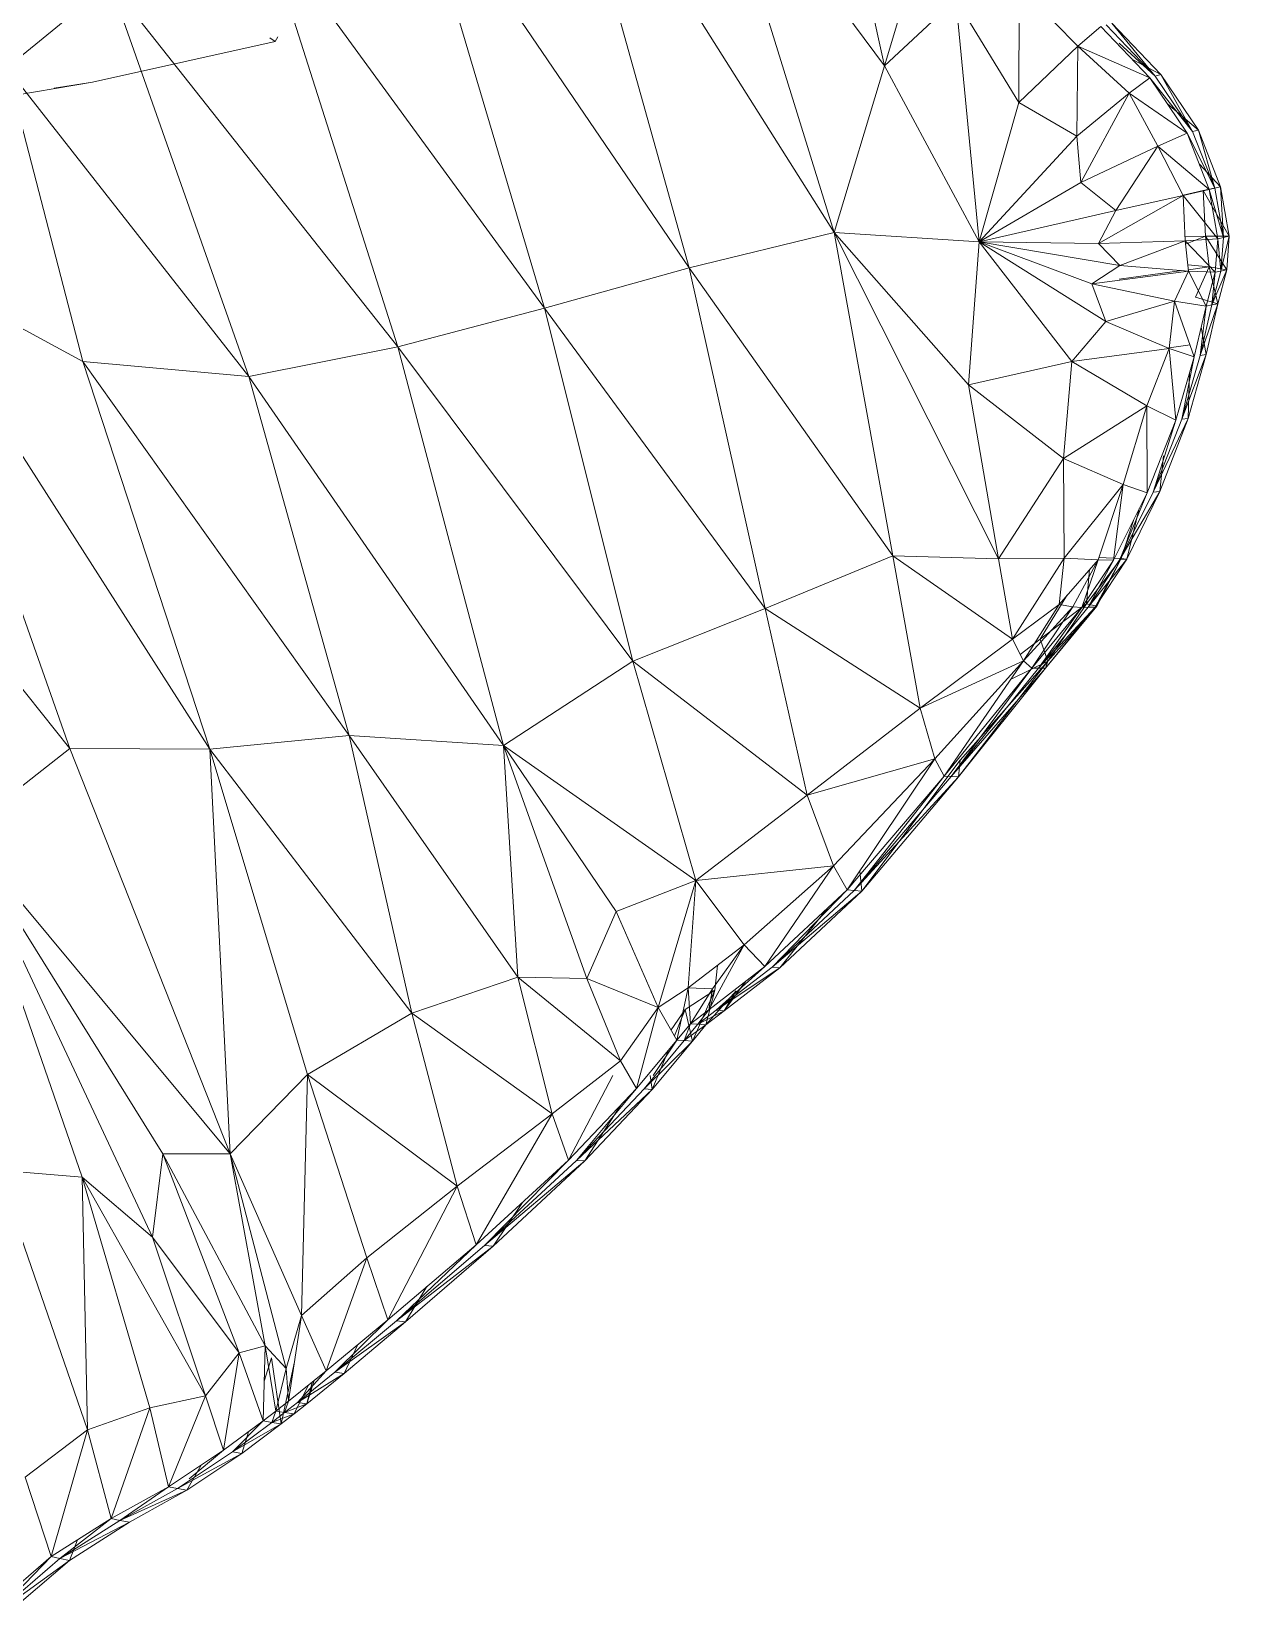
# Model space of a CAD drawing. Header units: millimetres. Extents: x -8546 to 211781, y -3000 to 31870.
# Drawn here: x -3985.9 to -3915.3, y 2489.7 to 2583 of the extents above; entities that cross this region are included whole.
import ezdxf

# ---------------------------------------------------------------- set-up
doc = ezdxf.new("R2010")
doc.units = ezdxf.units.MM
doc.layers.add('G-IMPT', color=8, linetype='Continuous', lineweight=9)
doc.layers.add('I-FURN', color=30, linetype='Continuous', lineweight=9)

# ---------------------------------------------------------------- blocks, each defined once
blk = doc.blocks.new('Artificial banana plant 1500mm - Family 4__C1-728657-Begane grond')
at = {"layer": 'G-IMPT'}
for p, q in [((473.134, -57.846), (477.117, -75.93)), ((473.134, -57.846), (477.117, -75.93)), ((457.782, -59.786), (465.618, -87.825)), ((457.782, -59.786), (465.618, -87.825)), ((457.782, -59.786), (474.152, -85.745)), ((457.782, -59.786), (474.152, -85.745)), ((466.817, -62.092), (477.117, -75.93)), ((466.817, -62.092), (477.117, -75.93)), ((466.817, -62.092), (474.152, -85.745)), ((466.817, -62.092), (474.152, -85.745)), ((449.242, -63.772), (457.088, -90.185)), ((449.242, -63.772), (457.088, -90.185)), ((449.242, -63.772), (465.618, -87.825)), ((449.242, -63.772), (465.618, -87.825)), ((480.208, -65.488), (477.117, -75.93)), ((480.208, -65.488), (477.117, -75.93)), ((440.5, -67.455), (457.088, -90.185)), ((440.5, -67.455), (457.088, -90.185)), ((440.5, -67.455), (448.463, -92.468)), ((440.5, -67.455), (448.463, -92.468)), ((425.432, -76.051), (431.527, -71.06)), ((425.432, -76.051), (431.527, -71.06)), ((439.684, -94.217), (431.527, -71.06)), ((439.684, -94.217), (431.527, -71.06)), ((431.527, -71.06), (448.463, -92.468)), ((431.527, -71.06), (448.463, -92.468)), ((485.037, -71.253), (485.032, -78.075)), ((485.037, -71.253), (485.032, -78.075)), ((485.037, -71.253), (488.495, -74.763)), ((485.037, -71.253), (488.495, -74.763)), ((481.316, -72.006), (477.117, -75.93)), ((481.316, -72.006), (477.117, -75.93)), ((481.316, -72.006), (485.032, -78.075)), ((481.316, -72.006), (485.032, -78.075)), ((481.316, -72.006), (482.684, -86.295)), ((481.316, -72.006), (482.684, -86.295)), ((489.849, -73.6), (488.495, -74.763)), ((489.849, -73.6), (488.495, -74.763)), ((489.849, -73.6), (492.741, -76.629)), ((489.849, -73.6), (492.741, -76.629)), ((490.159, -73.508), (493.054, -76.54)), ((493.054, -76.54), (490.159, -73.508)), ((493.39, -76.444), (490.493, -73.412)), ((493.39, -76.444), (490.493, -73.412)), ((493.054, -76.54), (490.493, -73.412)), ((493.054, -76.54), (490.493, -73.412)), ((441.226, -74.5), (430.481, -76.893)), ((441.226, -74.5), (430.481, -76.893)), ((441.226, -74.5), (440.927, -74.28)), ((441.387, -74.216), (441.226, -74.5)), ((490.924, -74.586), (493.054, -76.54)), ((490.924, -74.586), (493.054, -76.54)), ((488.495, -74.763), (485.032, -78.075)), ((488.495, -74.763), (485.032, -78.075)), ((488.495, -74.763), (488.446, -80.058)), ((488.495, -74.763), (488.446, -80.058)), ((492.741, -76.629), (488.495, -74.763)), ((492.741, -76.629), (488.495, -74.763)), ((488.495, -74.763), (491.517, -77.53)), ((488.495, -74.763), (491.517, -77.53)), ((429.916, -93.336), (425.432, -76.051)), ((429.916, -93.336), (425.432, -76.051)), ((425.432, -76.051), (439.684, -94.217)), ((425.432, -76.051), (439.684, -94.217)), ((477.117, -75.93), (474.152, -85.745)), ((477.117, -75.93), (474.152, -85.745)), ((477.117, -75.93), (482.684, -86.295)), ((477.117, -75.93), (482.684, -86.295)), ((493.39, -76.444), (491.715, -75.553)), ((493.39, -76.444), (491.715, -75.553)), ((493.39, -76.444), (493.054, -76.54)), ((493.39, -76.444), (493.054, -76.54)), ((495.596, -79.704), (493.39, -76.444)), ((495.596, -79.704), (493.39, -76.444)), ((495.257, -79.797), (493.39, -76.444)), ((495.257, -79.797), (493.39, -76.444)), ((430.481, -76.893), (420.756, -78.539)), ((430.481, -76.893), (420.756, -78.539)), ((428.215, -77.236), (430.481, -76.893)), ((428.215, -77.236), (430.481, -76.893)), ((428.378, -77.248), (430.481, -76.893)), ((428.378, -77.248), (430.481, -76.893)), ((492.741, -76.629), (491.517, -77.53)), ((492.741, -76.629), (491.517, -77.53)), ((492.741, -76.629), (495.257, -79.797)), ((492.741, -76.629), (495.257, -79.797)), ((492.741, -76.629), (494.94, -79.883)), ((492.741, -76.629), (494.94, -79.883)), ((493.054, -76.54), (495.257, -79.797)), ((495.257, -79.797), (493.054, -76.54)), ((485.032, -78.075), (482.684, -86.295)), ((485.032, -78.075), (482.684, -86.295)), ((485.032, -78.075), (488.446, -80.058)), ((485.032, -78.075), (488.446, -80.058)), ((491.517, -77.53), (488.446, -80.058)), ((491.517, -77.53), (488.446, -80.058)), ((491.517, -77.53), (488.67, -82.793)), ((491.517, -77.53), (488.67, -82.793)), ((494.94, -79.883), (491.517, -77.53)), ((494.94, -79.883), (491.517, -77.53)), ((491.517, -77.53), (493.217, -80.654)), ((491.517, -77.53), (493.217, -80.654)), ((495.596, -79.704), (493.78, -78.166)), ((495.596, -79.704), (493.78, -78.166)), ((488.446, -80.058), (482.684, -86.295)), ((488.446, -80.058), (482.684, -86.295)), ((488.446, -80.058), (488.67, -82.793)), ((488.446, -80.058), (488.67, -82.793)), ((494.94, -79.883), (493.217, -80.654)), ((494.94, -79.883), (493.217, -80.654)), ((494.94, -79.883), (496.557, -83.133)), ((494.94, -79.883), (496.557, -83.133)), ((494.94, -79.883), (496.236, -83.215)), ((494.94, -79.883), (496.236, -83.215)), ((495.596, -79.704), (495.257, -79.797)), ((495.596, -79.704), (495.257, -79.797)), ((495.257, -79.797), (496.557, -83.133)), ((496.557, -83.133), (495.257, -79.797)), ((496.901, -83.044), (495.596, -79.704)), ((496.901, -83.044), (495.596, -79.704)), ((496.557, -83.133), (495.596, -79.704)), ((496.557, -83.133), (495.596, -79.704)), ((493.217, -80.654), (488.67, -82.793)), ((493.217, -80.654), (488.67, -82.793)), ((493.217, -80.654), (490.735, -84.443)), ((493.217, -80.654), (490.735, -84.443)), ((496.236, -83.215), (493.217, -80.654)), ((496.236, -83.215), (493.217, -80.654)), ((493.217, -80.654), (494.703, -83.563)), ((493.217, -80.654), (494.703, -83.563)), ((496.901, -83.044), (495.653, -81.715)), ((496.901, -83.044), (495.653, -81.715)), ((488.67, -82.793), (482.684, -86.295)), ((488.67, -82.793), (482.684, -86.295)), ((488.67, -82.793), (490.735, -84.443)), ((488.67, -82.793), (490.735, -84.443)), ((494.703, -83.563), (489.706, -86.378)), ((494.703, -83.563), (489.706, -86.378)), ((494.703, -83.563), (490.735, -84.443)), ((494.703, -83.563), (490.735, -84.443)), ((496.236, -83.215), (494.703, -83.563)), ((496.236, -83.215), (494.703, -83.563)), ((495.874, -83.274), (494.703, -83.546)), ((495.874, -83.274), (494.703, -83.546)), ((496.743, -86.117), (494.703, -83.563)), ((496.743, -86.117), (494.703, -83.563)), ((494.703, -83.563), (494.819, -86.221)), ((494.703, -83.563), (494.819, -86.221)), ((496.901, -83.044), (495.874, -83.274)), ((496.901, -83.044), (495.874, -83.274)), ((497.418, -85.956), (495.874, -83.274)), ((497.418, -85.956), (495.874, -83.274)), ((496.008, -85.953), (495.874, -83.274)), ((496.008, -85.953), (495.874, -83.274)), ((496.557, -83.133), (496.236, -83.215)), ((496.557, -83.133), (496.236, -83.215)), ((496.236, -83.215), (497.069, -86.039)), ((496.236, -83.215), (497.069, -86.039)), ((496.236, -83.215), (496.743, -86.117)), ((496.236, -83.215), (496.743, -86.117)), ((496.901, -83.044), (496.557, -83.133)), ((496.901, -83.044), (496.557, -83.133)), ((496.557, -83.133), (497.069, -86.039)), ((497.069, -86.039), (496.557, -83.133)), ((497.418, -85.956), (496.901, -83.044)), ((497.418, -85.956), (496.901, -83.044)), ((497.069, -86.039), (496.901, -83.044)), ((497.069, -86.039), (496.901, -83.044)), ((490.735, -84.443), (482.684, -86.295)), ((490.735, -84.443), (482.684, -86.295)), ((490.735, -84.443), (489.706, -86.378)), ((490.735, -84.443), (489.706, -86.378)), ((465.618, -87.825), (474.152, -85.745)), ((465.618, -87.825), (474.152, -85.745)), ((482.684, -86.295), (474.152, -85.745)), ((482.684, -86.295), (474.152, -85.745)), ((482.065, -94.713), (474.152, -85.745)), ((482.065, -94.713), (474.152, -85.745)), ((483.825, -104.95), (474.152, -85.745)), ((483.825, -104.95), (474.152, -85.745)), ((477.605, -104.778), (474.152, -85.745)), ((477.605, -104.778), (474.152, -85.745)), ((482.684, -86.295), (482.065, -94.713)), ((482.684, -86.295), (482.065, -94.713)), ((489.706, -86.378), (482.684, -86.295)), ((489.706, -86.378), (482.684, -86.295)), ((490.963, -87.678), (482.684, -86.295)), ((490.963, -87.678), (482.684, -86.295)), ((489.327, -88.757), (482.684, -86.295)), ((489.327, -88.757), (482.684, -86.295)), ((490.153, -90.976), (482.684, -86.295)), ((490.153, -90.976), (482.684, -86.295)), ((488.144, -93.329), (482.684, -86.295)), ((488.144, -93.329), (482.684, -86.295)), ((494.819, -86.221), (489.706, -86.378)), ((494.819, -86.221), (489.706, -86.378)), ((489.706, -86.378), (490.963, -87.678)), ((489.706, -86.378), (490.963, -87.678)), ((494.819, -86.221), (490.963, -87.678)), ((494.819, -86.221), (490.963, -87.678)), ((496.008, -85.953), (494.809, -85.991)), ((496.008, -85.953), (494.809, -85.991)), ((496.743, -86.117), (494.819, -86.221)), ((496.743, -86.117), (494.819, -86.221)), ((496.591, -88.084), (494.819, -86.221)), ((496.591, -88.084), (494.819, -86.221)), ((494.819, -86.221), (495.02, -88.018)), ((494.819, -86.221), (495.02, -88.018)), ((496.008, -85.953), (494.841, -86.419)), ((496.008, -85.953), (494.841, -86.419)), ((497.274, -87.932), (496.008, -85.953)), ((497.274, -87.932), (496.008, -85.953)), ((497.418, -85.956), (496.008, -85.953)), ((497.418, -85.956), (496.008, -85.953)), ((496.222, -87.763), (496.008, -85.953)), ((496.222, -87.763), (496.008, -85.953)), ((496.743, -86.117), (496.591, -88.084)), ((496.743, -86.117), (496.591, -88.084)), ((497.069, -86.039), (496.743, -86.117)), ((497.069, -86.039), (496.743, -86.117)), ((496.743, -86.117), (496.921, -88.011)), ((496.743, -86.117), (496.921, -88.011)), ((496.921, -88.011), (497.418, -85.956)), ((496.921, -88.011), (497.418, -85.956)), ((497.069, -86.039), (496.921, -88.011)), ((496.921, -88.011), (497.069, -86.039)), ((497.418, -85.956), (497.069, -86.039)), ((497.418, -85.956), (497.069, -86.039)), ((497.274, -87.932), (497.418, -85.956)), ((497.274, -87.932), (497.418, -85.956)), ((419.026, -87.43), (429.139, -116.12)), ((419.026, -87.43), (429.139, -116.12)), ((419.026, -87.43), (437.38, -116.171)), ((419.026, -87.43), (437.38, -116.171)), ((419.026, -87.43), (429.916, -93.336)), ((419.026, -87.43), (429.916, -93.336)), ((496.222, -87.763), (494.979, -87.651)), ((496.222, -87.763), (494.979, -87.651)), ((457.088, -90.185), (465.618, -87.825)), ((457.088, -90.185), (465.618, -87.825)), ((477.605, -104.778), (465.618, -87.825)), ((477.605, -104.778), (465.618, -87.825)), ((470.091, -107.876), (465.618, -87.825)), ((470.091, -107.876), (465.618, -87.825)), ((490.963, -87.678), (489.327, -88.757)), ((490.963, -87.678), (489.327, -88.757)), ((495.02, -88.018), (489.327, -88.757)), ((495.02, -88.018), (489.327, -88.757)), ((494.614, -87.983), (490.924, -88.491)), ((494.614, -87.983), (490.924, -88.491)), ((495.02, -88.018), (490.963, -87.678)), ((495.02, -88.018), (490.963, -87.678)), ((495.02, -88.018), (494.197, -89.778)), ((495.02, -88.018), (494.197, -89.778)), ((496.222, -87.763), (495.01, -87.929)), ((496.222, -87.763), (495.01, -87.929)), ((496.591, -88.084), (495.02, -88.018)), ((496.591, -88.084), (495.02, -88.018)), ((496.046, -90.075), (495.02, -88.018)), ((496.046, -90.075), (495.02, -88.018)), ((495.417, -89.544), (496.222, -87.763)), ((495.417, -89.544), (496.222, -87.763)), ((496.591, -88.084), (496.046, -90.075)), ((496.591, -88.084), (496.046, -90.075)), ((496.74, -89.936), (496.222, -87.763)), ((496.74, -89.936), (496.222, -87.763)), ((497.274, -87.932), (496.222, -87.763)), ((497.274, -87.932), (496.222, -87.763)), ((496.381, -90.007), (497.274, -87.932)), ((496.381, -90.007), (497.274, -87.932)), ((496.921, -88.011), (496.381, -90.007)), ((496.381, -90.007), (496.921, -88.011)), ((496.591, -88.084), (496.381, -90.007)), ((496.591, -88.084), (496.381, -90.007)), ((496.921, -88.011), (496.591, -88.084)), ((496.921, -88.011), (496.591, -88.084)), ((496.74, -89.936), (497.274, -87.932)), ((496.74, -89.936), (497.274, -87.932)), ((497.274, -87.932), (496.921, -88.011)), ((497.274, -87.932), (496.921, -88.011)), ((494.197, -89.778), (489.327, -88.757)), ((494.197, -89.778), (489.327, -88.757)), ((489.327, -88.757), (490.153, -90.976)), ((489.327, -88.757), (490.153, -90.976)), ((457.088, -90.185), (448.463, -92.468)), ((457.088, -90.185), (448.463, -92.468)), ((470.091, -107.876), (457.088, -90.185)), ((470.091, -107.876), (457.088, -90.185)), ((462.293, -110.972), (457.088, -90.185)), ((462.293, -110.972), (457.088, -90.185)), ((494.197, -89.778), (490.153, -90.976)), ((494.197, -89.778), (490.153, -90.976)), ((494.197, -89.778), (493.885, -92.56)), ((494.197, -89.778), (493.885, -92.56)), ((496.046, -90.075), (494.197, -89.778)), ((496.046, -90.075), (494.197, -89.778)), ((495.354, -93.051), (494.197, -89.778)), ((495.354, -93.051), (494.197, -89.778)), ((496.046, -90.075), (495.354, -93.051)), ((496.046, -90.075), (495.354, -93.051)), ((496.74, -89.936), (495.417, -89.544)), ((496.74, -89.936), (495.417, -89.544)), ((495.697, -92.991), (496.74, -89.936)), ((495.697, -92.991), (496.74, -89.936)), ((496.381, -90.007), (495.697, -92.991)), ((495.697, -92.991), (496.381, -90.007)), ((496.046, -90.075), (495.697, -92.991)), ((496.046, -90.075), (495.697, -92.991)), ((496.381, -90.007), (496.046, -90.075)), ((496.381, -90.007), (496.046, -90.075)), ((496.064, -92.928), (496.74, -89.936)), ((496.064, -92.928), (496.74, -89.936)), ((496.74, -89.936), (496.381, -90.007)), ((496.74, -89.936), (496.381, -90.007)), ((490.153, -90.976), (488.144, -93.329)), ((490.153, -90.976), (488.144, -93.329)), ((493.885, -92.56), (490.153, -90.976)), ((493.885, -92.56), (490.153, -90.976)), ((496.064, -92.928), (495.757, -91.319)), ((496.064, -92.928), (495.757, -91.319)), ((439.684, -94.217), (448.463, -92.468)), ((439.684, -94.217), (448.463, -92.468)), ((462.293, -110.972), (448.463, -92.468)), ((462.293, -110.972), (448.463, -92.468)), ((454.682, -115.941), (448.463, -92.468)), ((454.682, -115.941), (448.463, -92.468)), ((493.885, -92.56), (488.144, -93.329)), ((493.885, -92.56), (488.144, -93.329)), ((493.885, -92.56), (492.566, -95.946)), ((493.885, -92.56), (492.566, -95.946)), ((495.108, -92.354), (493.885, -92.531)), ((495.108, -92.354), (493.885, -92.531)), ((495.354, -93.051), (493.885, -92.56)), ((495.354, -93.051), (493.885, -92.56)), ((494.275, -96.787), (493.885, -92.56)), ((494.275, -96.787), (493.885, -92.56)), ((495.354, -93.051), (494.275, -96.787)), ((495.354, -93.051), (494.275, -96.787)), ((494.627, -96.739), (496.064, -92.928)), ((494.627, -96.739), (496.064, -92.928)), ((495.697, -92.991), (494.627, -96.739)), ((494.627, -96.739), (495.697, -92.991)), ((495.354, -93.051), (494.627, -96.739)), ((495.354, -93.051), (494.627, -96.739)), ((495.004, -96.688), (496.064, -92.928)), ((495.004, -96.688), (496.064, -92.928)), ((496.064, -92.928), (495.697, -92.991)), ((496.064, -92.928), (495.697, -92.991)), ((437.38, -116.171), (429.916, -93.336)), ((437.38, -116.171), (429.916, -93.336)), ((429.916, -93.336), (445.586, -115.362)), ((429.916, -93.336), (445.586, -115.362)), ((429.916, -93.336), (439.684, -94.217)), ((429.916, -93.336), (439.684, -94.217)), ((488.144, -93.329), (482.065, -94.713)), ((488.144, -93.329), (482.065, -94.713)), ((488.144, -93.329), (487.652, -99.055)), ((488.144, -93.329), (487.652, -99.055)), ((492.566, -95.946), (488.144, -93.329)), ((492.566, -95.946), (488.144, -93.329)), ((495.004, -96.688), (495.081, -93.996)), ((495.004, -96.688), (495.081, -93.996)), ((454.682, -115.941), (439.684, -94.217)), ((454.682, -115.941), (439.684, -94.217)), ((445.586, -115.362), (439.684, -94.217)), ((445.586, -115.362), (439.684, -94.217)), ((487.652, -99.055), (482.065, -94.713)), ((487.652, -99.055), (482.065, -94.713)), ((482.065, -94.713), (483.825, -104.95)), ((482.065, -94.713), (483.825, -104.95)), ((412.771, -95.619), (429.139, -116.12)), ((412.771, -95.619), (429.139, -116.12)), ((492.566, -95.946), (487.652, -99.055)), ((492.566, -95.946), (487.652, -99.055)), ((492.566, -95.946), (491.162, -100.578)), ((492.566, -95.946), (491.162, -100.578)), ((494.275, -96.787), (492.566, -95.946)), ((494.275, -96.787), (492.566, -95.946)), ((492.574, -101.065), (492.566, -95.946)), ((492.574, -101.065), (492.566, -95.946)), ((494.275, -96.787), (492.574, -101.065)), ((494.275, -96.787), (492.574, -101.065)), ((492.939, -101.031), (495.004, -96.688)), ((492.939, -101.031), (495.004, -96.688)), ((494.627, -96.739), (492.939, -101.031)), ((492.939, -101.031), (494.627, -96.739)), ((494.275, -96.787), (492.939, -101.031)), ((494.275, -96.787), (492.939, -101.031)), ((493.329, -100.994), (495.004, -96.688)), ((493.329, -100.994), (495.004, -96.688)), ((495.004, -96.688), (494.627, -96.739)), ((495.004, -96.688), (494.627, -96.739)), ((487.652, -99.055), (483.825, -104.95)), ((487.652, -99.055), (483.825, -104.95)), ((491.162, -100.578), (487.652, -99.055)), ((491.162, -100.578), (487.652, -99.055)), ((487.652, -99.055), (487.687, -104.907)), ((487.652, -99.055), (487.687, -104.907)), ((493.329, -100.994), (493.536, -98.898)), ((493.329, -100.994), (493.536, -98.898)), ((491.162, -100.578), (487.687, -104.907)), ((491.162, -100.578), (487.687, -104.907)), ((491.162, -100.578), (489.691, -105.006)), ((491.162, -100.578), (489.691, -105.006)), ((490.603, -105.024), (491.162, -100.578)), ((490.603, -105.024), (491.162, -100.578)), ((492.574, -101.065), (491.162, -100.578)), ((492.574, -101.065), (491.162, -100.578)), ((492.574, -101.065), (490.603, -105.024)), ((492.574, -101.065), (490.603, -105.024)), ((490.98, -105.003), (493.329, -100.994)), ((490.98, -105.003), (493.329, -100.994)), ((492.939, -101.031), (490.98, -105.003)), ((490.98, -105.003), (492.939, -101.031)), ((492.574, -101.065), (490.98, -105.003)), ((492.574, -101.065), (490.98, -105.003)), ((491.382, -104.98), (493.329, -100.994)), ((491.382, -104.98), (493.329, -100.994)), ((493.329, -100.994), (492.939, -101.031)), ((493.329, -100.994), (492.939, -101.031)), ((491.382, -104.98), (492.112, -101.992)), ((491.382, -104.98), (492.112, -101.992)), ((491.058, -104.934), (491.792, -102.635)), ((491.058, -104.934), (491.792, -102.635)), ((477.605, -104.778), (470.091, -107.876)), ((477.605, -104.778), (470.091, -107.876)), ((484.643, -109.675), (477.605, -104.778)), ((484.643, -109.675), (477.605, -104.778)), ((479.217, -113.753), (477.605, -104.778)), ((479.217, -113.753), (477.605, -104.778)), ((483.825, -104.95), (477.605, -104.778)), ((483.825, -104.95), (477.605, -104.778)), ((487.687, -104.907), (483.825, -104.95)), ((487.687, -104.907), (483.825, -104.95)), ((484.643, -109.675), (483.825, -104.95)), ((484.643, -109.675), (483.825, -104.95)), ((487.687, -104.907), (484.643, -109.675)), ((487.687, -104.907), (484.643, -109.675)), ((487.687, -104.907), (487.4, -107.649)), ((487.687, -104.907), (487.4, -107.649)), ((489.691, -105.006), (487.4, -107.649)), ((489.691, -105.006), (487.4, -107.649)), ((489.691, -105.006), (487.687, -104.907)), ((489.691, -105.006), (487.687, -104.907)), ((489.691, -105.006), (488.212, -107.779)), ((489.691, -105.006), (488.212, -107.779)), ((488.729, -107.815), (489.691, -105.006)), ((488.729, -107.815), (489.691, -105.006)), ((490.603, -105.024), (488.729, -107.815)), ((490.603, -105.024), (488.729, -107.815)), ((491.058, -104.934), (489, -107.612)), ((491.058, -104.934), (489, -107.612)), ((489.114, -107.803), (491.382, -104.98)), ((489.114, -107.803), (491.382, -104.98)), ((490.98, -105.003), (489.114, -107.803)), ((489.114, -107.803), (490.98, -105.003)), ((490.603, -105.024), (489.114, -107.803)), ((490.603, -105.024), (489.114, -107.803)), ((489.526, -107.792), (491.058, -104.934)), ((489.526, -107.792), (491.058, -104.934)), ((489.526, -107.792), (491.382, -104.98)), ((489.526, -107.792), (491.382, -104.98)), ((489.608, -107.741), (491.058, -104.934)), ((489.608, -107.741), (491.058, -104.934)), ((490.603, -105.024), (489.691, -105.006)), ((490.603, -105.024), (489.691, -105.006)), ((491.058, -104.934), (489.737, -104.868)), ((491.058, -104.934), (489.737, -104.868)), ((491.382, -104.98), (490.98, -105.003)), ((491.382, -104.98), (490.98, -105.003)), ((491.382, -104.98), (491.058, -104.934)), ((491.382, -104.98), (491.058, -104.934)), ((489, -107.612), (489.192, -105.581)), ((489, -107.612), (489.192, -105.581)), ((486.276, -109.682), (487.855, -107.123)), ((486.276, -109.682), (487.855, -107.123)), ((470.091, -107.876), (462.293, -110.972)), ((470.091, -107.876), (462.293, -110.972)), ((479.217, -113.753), (470.091, -107.876)), ((479.217, -113.753), (470.091, -107.876)), ((472.561, -118.878), (470.091, -107.876)), ((472.561, -118.878), (470.091, -107.876)), ((487.4, -107.649), (484.643, -109.675)), ((487.4, -107.649), (484.643, -109.675)), ((485.305, -110.963), (487.4, -107.649)), ((485.305, -110.963), (487.4, -107.649)), ((488.212, -107.779), (485.305, -110.963)), ((488.212, -107.779), (485.305, -110.963)), ((485.78, -111.394), (488.212, -107.779)), ((485.78, -111.394), (488.212, -107.779)), ((488.729, -107.815), (485.78, -111.394)), ((488.729, -107.815), (485.78, -111.394)), ((486.176, -111.398), (489.526, -107.792)), ((486.176, -111.398), (489.526, -107.792)), ((489.114, -107.803), (486.176, -111.398)), ((486.176, -111.398), (489.114, -107.803)), ((488.729, -107.815), (486.176, -111.398)), ((488.729, -107.815), (486.176, -111.398)), ((486.276, -109.682), (489, -107.612)), ((486.276, -109.682), (489, -107.612)), ((486.6, -111.4), (489.608, -107.741)), ((486.6, -111.4), (489.608, -107.741)), ((486.6, -111.4), (489.526, -107.792)), ((486.6, -111.4), (489.526, -107.792)), ((486.739, -110.972), (489, -107.612)), ((486.739, -110.972), (489, -107.612)), ((486.739, -110.972), (489.608, -107.741)), ((486.739, -110.972), (489.608, -107.741)), ((488.212, -107.779), (487.4, -107.649)), ((488.212, -107.779), (487.4, -107.649)), ((488.729, -107.815), (488.212, -107.779)), ((488.729, -107.815), (488.212, -107.779)), ((489.114, -107.803), (488.729, -107.815)), ((489.114, -107.803), (488.729, -107.815)), ((489.608, -107.741), (489, -107.612)), ((489.608, -107.741), (489, -107.612)), ((489.526, -107.792), (489.114, -107.803)), ((489.526, -107.792), (489.114, -107.803)), ((489.526, -107.792), (489.608, -107.741)), ((489.526, -107.792), (489.608, -107.741)), ((484.643, -109.675), (479.217, -113.753)), ((484.643, -109.675), (479.217, -113.753)), ((485.305, -110.963), (484.643, -109.675)), ((485.305, -110.963), (484.643, -109.675)), ((485.11, -110.583), (486.276, -109.682)), ((485.11, -110.583), (486.276, -109.682)), ((486.739, -110.972), (486.276, -109.682)), ((486.739, -110.972), (486.276, -109.682)), ((485.305, -110.963), (479.217, -113.753)), ((485.305, -110.963), (479.217, -113.753)), ((485.305, -110.963), (480.076, -116.736)), ((485.305, -110.963), (480.076, -116.736)), ((480.628, -117.748), (485.305, -110.963)), ((480.628, -117.748), (485.305, -110.963)), ((485.78, -111.394), (485.305, -110.963)), ((485.78, -111.394), (485.305, -110.963)), ((462.293, -110.972), (454.682, -115.941)), ((462.293, -110.972), (454.682, -115.941)), ((472.561, -118.878), (462.293, -110.972)), ((472.561, -118.878), (462.293, -110.972)), ((466.004, -123.896), (462.293, -110.972)), ((466.004, -123.896), (462.293, -110.972)), ((485.78, -111.394), (480.628, -117.748)), ((485.78, -111.394), (480.628, -117.748)), ((485.78, -111.394), (481.039, -117.772)), ((485.78, -111.394), (481.039, -117.772)), ((486.176, -111.398), (481.039, -117.772)), ((481.039, -117.772), (486.176, -111.398)), ((481.039, -117.772), (486.6, -111.4)), ((481.039, -117.772), (486.6, -111.4)), ((481.479, -117.797), (486.739, -110.972)), ((481.479, -117.797), (486.739, -110.972)), ((481.479, -117.797), (486.6, -111.4)), ((481.479, -117.797), (486.6, -111.4)), ((481.563, -116.819), (486.739, -110.972)), ((481.563, -116.819), (486.739, -110.972)), ((486.739, -110.972), (484.562, -112.04)), ((486.739, -110.972), (484.562, -112.04)), ((486.176, -111.398), (485.78, -111.394)), ((486.176, -111.398), (485.78, -111.394)), ((486.6, -111.4), (486.176, -111.398)), ((486.6, -111.4), (486.176, -111.398)), ((486.6, -111.4), (486.739, -110.972)), ((486.6, -111.4), (486.739, -110.972)), ((479.217, -113.753), (472.561, -118.878)), ((479.217, -113.753), (472.561, -118.878)), ((480.076, -116.736), (479.217, -113.753)), ((480.076, -116.736), (479.217, -113.753)), ((437.38, -116.171), (445.586, -115.362)), ((437.38, -116.171), (445.586, -115.362)), ((455.515, -129.593), (445.586, -115.362)), ((455.515, -129.593), (445.586, -115.362)), ((449.275, -131.711), (445.586, -115.362)), ((449.275, -131.711), (445.586, -115.362)), ((454.682, -115.941), (445.586, -115.362)), ((454.682, -115.941), (445.586, -115.362)), ((429.139, -116.12), (422.84, -121.069)), ((429.139, -116.12), (422.84, -121.069)), ((438.576, -139.986), (429.139, -116.12)), ((438.576, -139.986), (429.139, -116.12)), ((429.139, -116.12), (437.38, -116.171)), ((429.139, -116.12), (437.38, -116.171)), ((449.275, -131.711), (437.38, -116.171)), ((449.275, -131.711), (437.38, -116.171)), ((443.135, -135.317), (437.38, -116.171)), ((443.135, -135.317), (437.38, -116.171)), ((438.576, -139.986), (437.38, -116.171)), ((438.576, -139.986), (437.38, -116.171)), ((466.004, -123.896), (454.682, -115.941)), ((466.004, -123.896), (454.682, -115.941)), ((461.311, -125.718), (454.682, -115.941)), ((461.311, -125.718), (454.682, -115.941)), ((459.589, -129.659), (454.682, -115.941)), ((459.589, -129.659), (454.682, -115.941)), ((455.515, -129.593), (454.682, -115.941)), ((455.515, -129.593), (454.682, -115.941)), ((480.076, -116.736), (472.561, -118.878)), ((480.076, -116.736), (472.561, -118.878)), ((480.076, -116.736), (474.111, -123.039)), ((480.076, -116.736), (474.111, -123.039)), ((474.906, -124.442), (480.076, -116.736)), ((474.906, -124.442), (480.076, -116.736)), ((475.778, -124.514), (481.563, -116.819)), ((475.778, -124.514), (481.563, -116.819)), ((480.628, -117.748), (480.076, -116.736)), ((480.628, -117.748), (480.076, -116.736)), ((481.479, -117.797), (481.563, -116.819)), ((481.479, -117.797), (481.563, -116.819)), ((480.628, -117.748), (474.906, -124.442)), ((480.628, -117.748), (474.906, -124.442)), ((480.628, -117.748), (475.326, -124.477)), ((480.628, -117.748), (475.326, -124.477)), ((481.039, -117.772), (475.326, -124.477)), ((475.326, -124.477), (481.039, -117.772)), ((475.326, -124.477), (481.479, -117.797)), ((475.326, -124.477), (481.479, -117.797)), ((475.778, -124.514), (481.479, -117.797)), ((475.778, -124.514), (481.479, -117.797)), ((481.039, -117.772), (480.628, -117.748)), ((481.039, -117.772), (480.628, -117.748)), ((481.479, -117.797), (481.039, -117.772)), ((481.479, -117.797), (481.039, -117.772)), ((472.561, -118.878), (466.004, -123.896)), ((472.561, -118.878), (466.004, -123.896)), ((474.111, -123.039), (472.561, -118.878)), ((474.111, -123.039), (472.561, -118.878)), ((438.576, -139.986), (422.84, -121.069)), ((438.576, -139.986), (422.84, -121.069)), ((434.616, -139.997), (422.84, -121.069)), ((434.616, -139.997), (422.84, -121.069)), ((434.017, -144.892), (422.84, -121.069)), ((434.017, -144.892), (422.84, -121.069)), ((429.86, -141.363), (422.84, -121.069)), ((429.86, -141.363), (422.84, -121.069)), ((474.111, -123.039), (466.004, -123.896)), ((474.111, -123.039), (466.004, -123.896)), ((474.111, -123.039), (468.84, -127.686)), ((474.111, -123.039), (468.84, -127.686)), ((470.07, -128.96), (474.111, -123.039)), ((470.07, -128.96), (474.111, -123.039)), ((474.906, -124.442), (474.111, -123.039)), ((474.906, -124.442), (474.111, -123.039)), ((466.004, -123.896), (461.311, -125.718)), ((466.004, -123.896), (461.311, -125.718)), ((463.787, -131.382), (466.004, -123.896)), ((463.787, -131.382), (466.004, -123.896)), ((465.549, -130.223), (466.004, -123.896)), ((465.549, -130.223), (466.004, -123.896)), ((468.84, -127.686), (466.004, -123.896)), ((468.84, -127.686), (466.004, -123.896)), ((475.778, -124.514), (475.654, -123.327)), ((475.778, -124.514), (475.654, -123.327)), ((474.906, -124.442), (470.07, -128.96)), ((474.906, -124.442), (470.07, -128.96)), ((474.906, -124.442), (470.498, -128.995)), ((474.906, -124.442), (470.498, -128.995)), ((475.326, -124.477), (470.498, -128.995)), ((470.498, -128.995), (475.326, -124.477)), ((470.498, -128.995), (475.778, -124.514)), ((470.498, -128.995), (475.778, -124.514)), ((470.958, -129.032), (475.778, -124.514)), ((470.958, -129.032), (475.778, -124.514)), ((475.326, -124.477), (474.906, -124.442)), ((475.326, -124.477), (474.906, -124.442)), ((475.778, -124.514), (475.326, -124.477)), ((475.778, -124.514), (475.326, -124.477)), ((461.311, -125.718), (459.589, -129.659)), ((461.311, -125.718), (459.589, -129.659)), ((463.787, -131.382), (461.311, -125.718)), ((463.787, -131.382), (461.311, -125.718)), ((470.958, -129.032), (473.778, -125.496)), ((470.958, -129.032), (473.778, -125.496)), ((468.84, -127.686), (465.549, -130.223)), ((468.84, -127.686), (465.549, -130.223)), ((466.772, -131.501), (468.84, -127.686)), ((466.772, -131.501), (468.84, -127.686)), ((468.84, -127.686), (466.985, -130.275)), ((468.84, -127.686), (466.985, -130.275)), ((470.07, -128.96), (468.84, -127.686)), ((470.07, -128.96), (468.84, -127.686)), ((455.515, -129.593), (449.275, -131.711)), ((455.515, -129.593), (449.275, -131.711)), ((461.571, -134.514), (455.515, -129.593)), ((461.571, -134.514), (455.515, -129.593)), ((457.545, -137.642), (455.515, -129.593)), ((457.545, -137.642), (455.515, -129.593)), ((459.589, -129.659), (455.515, -129.593)), ((459.589, -129.659), (455.515, -129.593)), ((470.07, -128.96), (466.772, -131.501)), ((470.07, -128.96), (466.772, -131.501)), ((467.126, -130.346), (467.277, -128.891)), ((467.126, -130.346), (467.277, -128.891)), ((470.07, -128.96), (467.206, -131.535)), ((470.07, -128.96), (467.206, -131.535)), ((470.498, -128.995), (467.206, -131.535)), ((467.206, -131.535), (470.498, -128.995)), ((467.206, -131.535), (470.958, -129.032)), ((467.206, -131.535), (470.958, -129.032)), ((467.673, -131.57), (470.958, -129.032)), ((467.673, -131.57), (470.958, -129.032)), ((470.958, -129.032), (470.498, -128.995)), ((470.958, -129.032), (470.498, -128.995)), ((463.787, -131.382), (459.589, -129.659)), ((463.787, -131.382), (459.589, -129.659)), ((461.571, -134.514), (459.589, -129.659)), ((461.571, -134.514), (459.589, -129.659)), ((465.549, -130.223), (463.787, -131.382)), ((465.549, -130.223), (463.787, -131.382)), ((464.887, -133.293), (465.549, -130.223)), ((464.887, -133.293), (465.549, -130.223)), ((465.378, -131.5), (467.126, -130.346)), ((465.378, -131.5), (467.126, -130.346)), ((465.685, -132.33), (465.549, -130.223)), ((465.685, -132.33), (465.549, -130.223)), ((466.985, -130.275), (465.549, -130.223)), ((466.985, -130.275), (465.549, -130.223)), ((465.685, -132.33), (466.985, -130.275)), ((465.685, -132.33), (466.985, -130.275)), ((465.797, -133.358), (467.126, -130.346)), ((465.797, -133.358), (467.126, -130.346)), ((466.591, -132.398), (467.126, -130.346)), ((466.591, -132.398), (467.126, -130.346)), ((466.591, -132.398), (468.382, -130.385)), ((466.591, -132.398), (468.382, -130.385)), ((466.772, -131.501), (466.985, -130.275)), ((466.772, -131.501), (466.985, -130.275)), ((467.673, -131.57), (468.925, -129.842)), ((467.673, -131.57), (468.925, -129.842)), ((467.673, -131.57), (468.382, -130.385)), ((467.673, -131.57), (468.382, -130.385)), ((463.787, -131.382), (461.571, -134.514)), ((463.787, -131.382), (461.571, -134.514)), ((462.517, -136.138), (463.787, -131.382)), ((462.517, -136.138), (463.787, -131.382)), ((464.887, -133.293), (463.787, -131.382)), ((464.887, -133.293), (463.787, -131.382)), ((449.275, -131.711), (443.135, -135.317)), ((449.275, -131.711), (443.135, -135.317)), ((457.545, -137.642), (449.275, -131.711)), ((457.545, -137.642), (449.275, -131.711)), ((451.956, -141.885), (449.275, -131.711)), ((451.956, -141.885), (449.275, -131.711)), ((464.541, -132.692), (465.378, -131.5)), ((464.541, -132.692), (465.378, -131.5)), ((464.742, -133.041), (465.378, -131.5)), ((464.742, -133.041), (465.378, -131.5)), ((465.685, -132.33), (464.887, -133.293)), ((465.685, -132.33), (464.887, -133.293)), ((465.685, -132.33), (465.325, -133.325)), ((465.685, -132.33), (465.325, -133.325)), ((466.121, -132.364), (465.325, -133.325)), ((465.325, -133.325), (466.121, -132.364)), ((465.325, -133.325), (466.591, -132.398)), ((465.325, -133.325), (466.591, -132.398)), ((465.797, -133.358), (465.378, -131.5)), ((465.797, -133.358), (465.378, -131.5)), ((466.772, -131.501), (465.685, -132.33)), ((466.772, -131.501), (465.685, -132.33)), ((466.121, -132.364), (465.685, -132.33)), ((466.121, -132.364), (465.685, -132.33)), ((465.797, -133.358), (466.591, -132.398)), ((465.797, -133.358), (466.591, -132.398)), ((466.772, -131.501), (466.121, -132.364)), ((466.772, -131.501), (466.121, -132.364)), ((467.206, -131.535), (466.121, -132.364)), ((466.121, -132.364), (467.206, -131.535)), ((466.121, -132.364), (467.673, -131.57)), ((466.121, -132.364), (467.673, -131.57)), ((466.591, -132.398), (466.121, -132.364)), ((466.591, -132.398), (466.121, -132.364)), ((466.591, -132.398), (467.673, -131.57)), ((466.591, -132.398), (467.673, -131.57)), ((467.673, -131.57), (467.206, -131.535)), ((467.673, -131.57), (467.206, -131.535)), ((464.887, -133.293), (462.517, -136.138)), ((464.887, -133.293), (462.517, -136.138)), ((465.325, -133.325), (462.962, -136.167)), ((462.962, -136.167), (465.325, -133.325)), ((464.887, -133.293), (463.496, -135.369)), ((464.887, -133.293), (463.496, -135.369)), ((465.325, -133.325), (464.887, -133.293)), ((465.325, -133.325), (464.887, -133.293)), ((465.797, -133.358), (465.325, -133.325)), ((465.797, -133.358), (465.325, -133.325)), ((462.962, -136.167), (465.797, -133.358)), ((462.962, -136.167), (465.797, -133.358)), ((463.441, -136.195), (465.797, -133.358)), ((463.441, -136.195), (465.797, -133.358)), ((463.441, -136.195), (464.394, -133.884)), ((463.441, -136.195), (464.394, -133.884)), ((461.571, -134.514), (457.545, -137.642)), ((461.571, -134.514), (457.545, -137.642)), ((462.517, -136.138), (461.571, -134.514)), ((462.517, -136.138), (461.571, -134.514)), ((443.135, -135.317), (438.576, -139.986)), ((443.135, -135.317), (438.576, -139.986)), ((442.781, -149.516), (443.135, -135.317)), ((442.781, -149.516), (443.135, -135.317)), ((451.956, -141.885), (443.135, -135.317)), ((451.956, -141.885), (443.135, -135.317)), ((446.634, -146.105), (443.135, -135.317)), ((446.634, -146.105), (443.135, -135.317)), ((458.511, -140.354), (461.123, -135.369)), ((458.511, -140.354), (461.123, -135.369)), ((462.517, -136.138), (458.511, -140.354)), ((462.517, -136.138), (458.511, -140.354)), ((462.517, -136.138), (458.97, -140.379)), ((462.517, -136.138), (458.97, -140.379)), ((463.441, -136.195), (463.308, -135.369)), ((463.441, -136.195), (463.308, -135.369)), ((462.962, -136.167), (458.97, -140.379)), ((458.97, -140.379), (462.962, -136.167)), ((458.97, -140.379), (463.441, -136.195)), ((458.97, -140.379), (463.441, -136.195)), ((459.465, -140.404), (463.441, -136.195)), ((459.465, -140.404), (463.441, -136.195)), ((463.441, -136.195), (462.962, -136.167)), ((463.441, -136.195), (462.962, -136.167)), ((457.545, -137.642), (451.956, -141.885)), ((457.545, -137.642), (451.956, -141.885)), ((453.073, -145.35), (457.545, -137.642)), ((453.073, -145.35), (457.545, -137.642)), ((458.511, -140.354), (457.545, -137.642)), ((458.511, -140.354), (457.545, -137.642)), ((459.465, -140.404), (461.566, -137.138)), ((459.465, -140.404), (461.566, -137.138)), ((434.616, -139.997), (434.017, -144.892)), ((434.616, -139.997), (434.017, -144.892)), ((438.576, -139.986), (434.616, -139.997)), ((438.576, -139.986), (434.616, -139.997)), ((440.643, -151.293), (434.616, -139.997)), ((440.643, -151.293), (434.616, -139.997)), ((439.108, -151.716), (434.616, -139.997)), ((439.108, -151.716), (434.616, -139.997)), ((442.781, -149.516), (438.576, -139.986)), ((442.781, -149.516), (438.576, -139.986)), ((441.881, -152.633), (438.576, -139.986)), ((441.881, -152.633), (438.576, -139.986)), ((440.643, -151.293), (438.576, -139.986)), ((440.643, -151.293), (438.576, -139.986)), ((458.511, -140.354), (453.073, -145.35)), ((458.511, -140.354), (453.073, -145.35)), ((458.511, -140.354), (453.556, -145.387)), ((458.511, -140.354), (453.556, -145.387)), ((458.97, -140.379), (453.556, -145.387)), ((453.556, -145.387), (458.97, -140.379)), ((453.556, -145.387), (459.465, -140.404)), ((453.556, -145.387), (459.465, -140.404)), ((454.076, -145.425), (459.465, -140.404)), ((454.076, -145.425), (459.465, -140.404)), ((459.465, -140.404), (458.97, -140.379)), ((459.465, -140.404), (458.97, -140.379)), ((430.177, -156.234), (424.9, -140.95)), ((430.177, -156.234), (424.9, -140.95)), ((429.86, -141.363), (424.9, -140.95)), ((429.86, -141.363), (424.9, -140.95)), ((437.129, -154.236), (429.86, -141.363)), ((437.129, -154.236), (429.86, -141.363)), ((433.848, -154.939), (429.86, -141.363)), ((433.848, -154.939), (429.86, -141.363)), ((430.177, -156.234), (429.86, -141.363)), ((430.177, -156.234), (429.86, -141.363)), ((434.017, -144.892), (429.86, -141.363)), ((434.017, -144.892), (429.86, -141.363)), ((451.956, -141.885), (446.634, -146.105)), ((451.956, -141.885), (446.634, -146.105)), ((447.866, -149.756), (451.956, -141.885)), ((447.866, -149.756), (451.956, -141.885)), ((453.073, -145.35), (451.956, -141.885)), ((453.073, -145.35), (451.956, -141.885)), ((454.076, -145.425), (455.791, -142.852)), ((454.076, -145.425), (455.791, -142.852)), ((439.108, -151.716), (434.017, -144.892)), ((439.108, -151.716), (434.017, -144.892)), ((437.129, -154.236), (434.017, -144.892)), ((437.129, -154.236), (434.017, -144.892)), ((453.073, -145.35), (447.866, -149.756)), ((453.073, -145.35), (447.866, -149.756)), ((453.073, -145.35), (448.369, -149.814)), ((453.073, -145.35), (448.369, -149.814)), ((453.556, -145.387), (448.369, -149.814)), ((448.37, -149.814), (453.556, -145.387)), ((448.37, -149.814), (454.076, -145.425)), ((448.37, -149.814), (454.076, -145.425)), ((448.91, -149.875), (454.076, -145.425)), ((448.91, -149.875), (454.076, -145.425)), ((454.076, -145.425), (453.556, -145.387)), ((454.076, -145.425), (453.556, -145.387)), ((446.634, -146.105), (442.781, -149.516)), ((446.634, -146.105), (442.781, -149.516)), ((444.232, -152.772), (446.634, -146.105)), ((444.232, -152.772), (446.634, -146.105)), ((447.866, -149.756), (446.634, -146.105)), ((447.866, -149.756), (446.634, -146.105)), ((448.91, -149.875), (450.166, -147.809)), ((448.91, -149.875), (450.166, -147.809)), ((442.781, -149.516), (441.881, -152.633)), ((442.781, -149.516), (441.881, -152.633)), ((442.026, -154.551), (442.781, -149.516)), ((442.026, -154.551), (442.781, -149.516)), ((444.232, -152.772), (442.781, -149.516)), ((444.232, -152.772), (442.781, -149.516)), ((447.866, -149.756), (444.232, -152.772)), ((447.866, -149.756), (444.232, -152.772)), ((447.866, -149.756), (444.744, -152.845)), ((447.866, -149.756), (444.744, -152.845)), ((448.369, -149.814), (444.744, -152.845)), ((444.744, -152.845), (448.37, -149.814)), ((444.744, -152.845), (448.91, -149.875)), ((444.744, -152.845), (448.91, -149.875)), ((445.294, -152.921), (448.91, -149.875)), ((445.294, -152.921), (448.91, -149.875)), ((448.91, -149.875), (448.37, -149.814)), ((448.91, -149.875), (448.37, -149.814)), ((439.108, -151.716), (437.129, -154.236)), ((439.108, -151.716), (437.129, -154.236)), ((438.194, -157.443), (439.108, -151.716)), ((438.194, -157.443), (439.108, -151.716)), ((440.643, -151.293), (439.108, -151.716)), ((440.643, -151.293), (439.108, -151.716)), ((440.52, -155.717), (439.108, -151.716)), ((440.52, -155.717), (439.108, -151.716)), ((440.52, -155.717), (440.643, -151.293)), ((440.52, -155.717), (440.643, -151.293)), ((441.274, -155.136), (440.643, -151.293)), ((441.274, -155.136), (440.643, -151.293)), ((441.881, -152.633), (440.643, -151.293)), ((441.881, -152.633), (440.643, -151.293)), ((445.294, -152.921), (446.107, -151.216)), ((445.294, -152.921), (446.107, -151.216)), ((440.585, -153.38), (441.009, -152.009)), ((440.585, -153.38), (441.009, -152.009)), ((441.593, -155.892), (441.009, -152.009)), ((441.593, -155.892), (441.009, -152.009)), ((441.274, -155.136), (441.881, -152.633)), ((441.274, -155.136), (441.881, -152.633)), ((441.593, -155.892), (442.374, -152.229)), ((441.593, -155.892), (442.374, -152.229)), ((442.026, -154.551), (441.881, -152.633)), ((442.026, -154.551), (441.881, -152.633)), ((444.232, -152.772), (442.026, -154.551)), ((444.232, -152.772), (442.026, -154.551)), ((444.232, -152.772), (442.542, -154.632)), ((444.232, -152.772), (442.542, -154.632)), ((444.744, -152.845), (442.542, -154.632)), ((442.542, -154.632), (444.744, -152.845)), ((442.542, -154.632), (445.294, -152.921)), ((442.542, -154.632), (445.294, -152.921)), ((443.096, -154.716), (445.294, -152.921)), ((443.096, -154.716), (445.294, -152.921)), ((445.294, -152.921), (444.744, -152.845)), ((445.294, -152.921), (444.744, -152.845)), ((442.346, -155.307), (443.177, -153.623)), ((442.346, -155.307), (443.177, -153.623)), ((443.096, -154.716), (443.523, -153.344)), ((443.096, -154.716), (443.523, -153.344)), ((443.096, -154.716), (443.408, -153.437)), ((443.096, -154.716), (443.408, -153.437)), ((437.129, -154.236), (433.848, -154.939)), ((437.129, -154.236), (433.848, -154.939)), ((434.953, -159.59), (437.129, -154.236)), ((434.953, -159.59), (437.129, -154.236)), ((438.194, -157.443), (437.129, -154.236)), ((438.194, -157.443), (437.129, -154.236)), ((442.026, -154.551), (441.274, -155.136)), ((442.026, -154.551), (441.274, -155.136)), ((442.026, -154.551), (441.791, -155.22)), ((442.026, -154.551), (441.791, -155.22)), ((442.542, -154.632), (441.791, -155.22)), ((441.791, -155.22), (442.542, -154.632)), ((441.791, -155.22), (443.096, -154.716)), ((441.791, -155.22), (443.096, -154.716)), ((442.346, -155.307), (443.096, -154.716)), ((442.346, -155.307), (443.096, -154.716)), ((443.096, -154.716), (442.542, -154.632)), ((443.096, -154.716), (442.542, -154.632)), ((433.848, -154.939), (430.177, -156.234)), ((433.848, -154.939), (430.177, -156.234)), ((431.577, -161.467), (433.848, -154.939)), ((431.577, -161.467), (433.848, -154.939)), ((434.953, -159.59), (433.848, -154.939)), ((434.953, -159.59), (433.848, -154.939)), ((440.52, -155.717), (438.194, -157.443)), ((440.52, -155.717), (438.194, -157.443)), ((440.52, -155.717), (438.712, -157.535)), ((440.52, -155.717), (438.712, -157.535)), ((441.274, -155.136), (440.52, -155.717)), ((441.274, -155.136), (440.52, -155.717)), ((441.037, -155.802), (440.52, -155.717)), ((441.037, -155.802), (440.52, -155.717)), ((441.274, -155.136), (441.037, -155.802)), ((441.274, -155.136), (441.037, -155.802)), ((441.791, -155.22), (441.037, -155.802)), ((441.037, -155.802), (441.791, -155.22)), ((441.037, -155.802), (442.346, -155.307)), ((441.037, -155.802), (442.346, -155.307)), ((441.791, -155.22), (441.274, -155.136)), ((441.791, -155.22), (441.274, -155.136)), ((441.593, -155.892), (442.346, -155.307)), ((441.593, -155.892), (442.346, -155.307)), ((442.346, -155.307), (441.791, -155.22)), ((442.346, -155.307), (441.791, -155.22)), ((430.177, -156.234), (426.514, -159.019)), ((430.177, -156.234), (426.514, -159.019)), ((428.043, -163.708), (430.177, -156.234)), ((428.043, -163.708), (430.177, -156.234)), ((431.577, -161.467), (430.177, -156.234)), ((431.577, -161.467), (430.177, -156.234)), ((441.037, -155.802), (438.712, -157.535)), ((438.712, -157.535), (441.037, -155.802)), ((438.712, -157.535), (441.593, -155.892)), ((438.712, -157.535), (441.593, -155.892)), ((439.27, -157.632), (441.593, -155.892)), ((439.27, -157.632), (441.593, -155.892)), ((439.27, -157.632), (439.666, -156.35)), ((439.27, -157.632), (439.666, -156.35)), ((441.593, -155.892), (441.037, -155.802)), ((441.593, -155.892), (441.037, -155.802)), ((438.194, -157.443), (434.953, -159.59)), ((438.194, -157.443), (434.953, -159.59)), ((438.712, -157.535), (435.471, -159.689)), ((435.471, -159.689), (438.712, -157.535)), ((438.194, -157.443), (436.162, -159.119)), ((438.194, -157.443), (436.162, -159.119)), ((439.27, -157.632), (438.712, -157.535)), ((439.27, -157.632), (438.712, -157.535)), ((435.471, -159.689), (439.27, -157.632)), ((435.471, -159.689), (439.27, -157.632)), ((436.029, -159.794), (439.27, -157.632)), ((436.029, -159.794), (439.27, -157.632)), ((436.029, -159.794), (436.87, -158.32)), ((436.029, -159.794), (436.87, -158.32)), ((428.043, -163.708), (426.514, -159.019)), ((428.043, -163.708), (426.514, -159.019)), ((434.953, -159.59), (431.577, -161.467)), ((434.953, -159.59), (431.577, -161.467)), ((434.953, -159.59), (432.094, -161.572)), ((434.953, -159.59), (432.094, -161.572)), ((435.471, -159.689), (432.094, -161.572)), ((432.094, -161.572), (435.471, -159.689)), ((432.094, -161.572), (436.029, -159.794)), ((432.094, -161.572), (436.029, -159.794)), ((432.651, -161.683), (436.029, -159.794)), ((432.651, -161.683), (436.029, -159.794)), ((435.471, -159.689), (434.953, -159.59)), ((435.471, -159.689), (434.953, -159.59)), ((436.029, -159.794), (435.471, -159.689)), ((436.029, -159.794), (435.471, -159.689)), ((431.577, -161.467), (428.043, -163.708)), ((431.577, -161.467), (428.043, -163.708)), ((431.577, -161.467), (428.558, -163.814)), ((431.577, -161.467), (428.558, -163.814)), ((432.094, -161.572), (428.558, -163.814)), ((428.558, -163.814), (432.094, -161.572)), ((428.558, -163.814), (432.651, -161.683)), ((428.558, -163.814), (432.651, -161.683)), ((429.112, -163.928), (432.651, -161.683)), ((429.112, -163.928), (432.651, -161.683)), ((432.094, -161.572), (431.577, -161.467)), ((432.094, -161.572), (431.577, -161.467)), ((432.651, -161.683), (432.094, -161.572)), ((432.651, -161.683), (432.094, -161.572)), ((429.112, -163.928), (429.602, -162.719)), ((429.112, -163.928), (429.602, -162.719)), ((428.043, -163.708), (424.293, -166.949)), ((428.043, -163.708), (424.293, -166.949)), ((428.043, -163.708), (424.8, -167.053)), ((428.043, -163.708), (424.8, -167.053)), ((428.558, -163.814), (424.8, -167.053)), ((424.8, -167.053), (428.558, -163.814)), ((424.8, -167.053), (429.112, -163.928)), ((424.8, -167.053), (429.112, -163.928)), ((425.349, -167.164), (429.112, -163.928)), ((425.349, -167.164), (429.112, -163.928)), ((428.558, -163.814), (428.043, -163.708)), ((428.558, -163.814), (428.043, -163.708)), ((429.112, -163.928), (428.558, -163.814)), ((429.112, -163.928), (428.558, -163.814))]:
    blk.add_line(p, q, dxfattribs=at)
blk = doc.blocks.new('Artificial banana plant 1500mm - Family 4__C2-728658-Begane grond')
blk.add_blockref('Artificial banana plant 1500mm - Family 4__C1-728657-Begane grond', (0, 0))
blk = doc.blocks.new('Artificial banana plant 1500mm - Family 4-728656-Begane grond')
blk.add_blockref('Artificial banana plant 1500mm - Family 4__C2-728658-Begane grond', (0, 0))
blk = doc.blocks.new('Artificial banana plant 1500mm - Ny märkning-728662-Begane grond')
blk.add_blockref('Artificial banana plant 1500mm - Family 4-728656-Begane grond', (0, 0))

msp = doc.modelspace()

# ---------------------------------------------------------------- block references
at = {"layer": 'I-FURN'}
msp.add_blockref('Artificial banana plant 1500mm - Ny märkning-728662-Begane grond', (-4412.758, 2656.875), dxfattribs=at)

doc.saveas('drawing.dxf')
